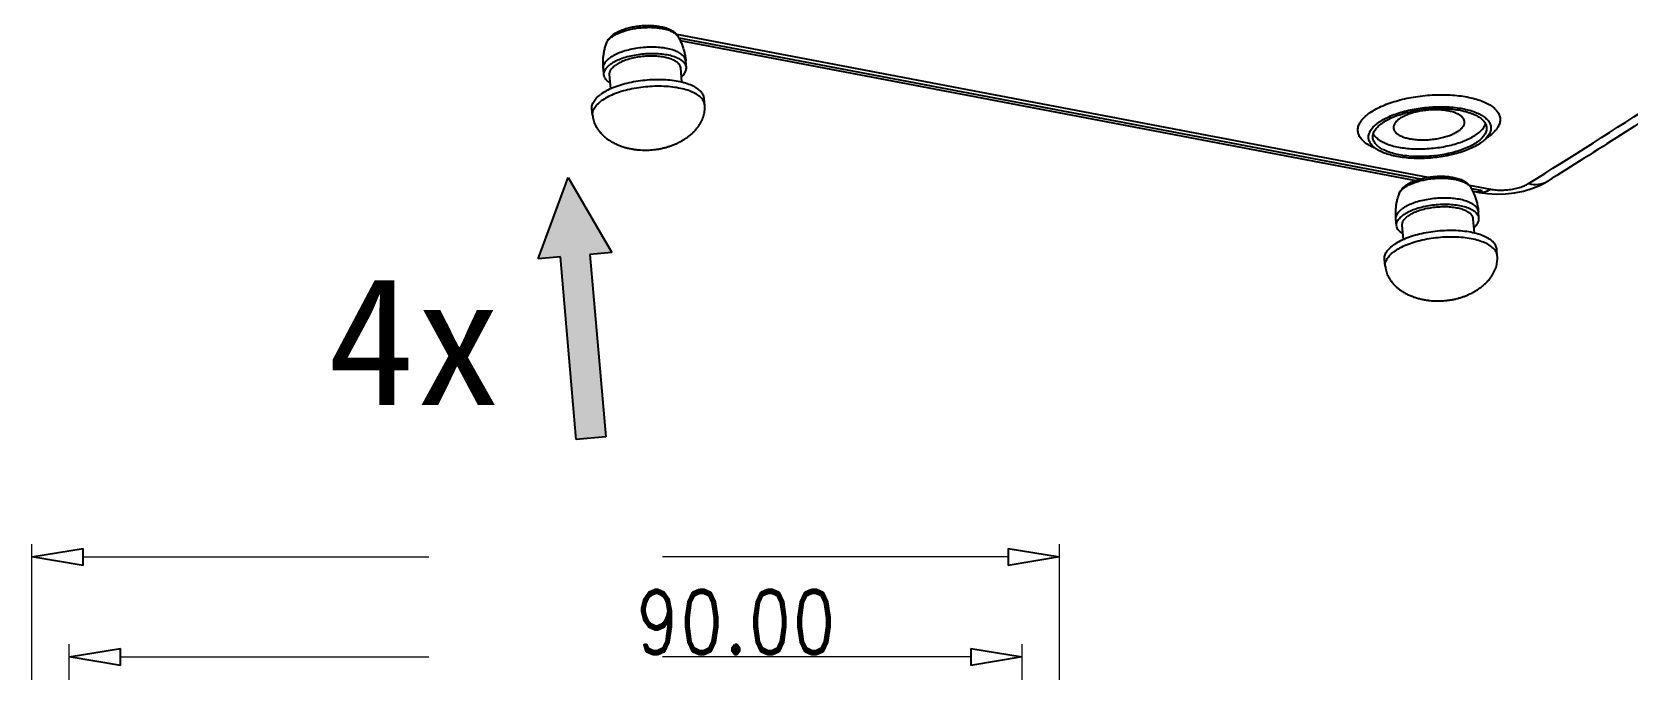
# Model space of a CAD drawing. Header units: millimetres. Extents: x -2947 to 97, y -3022 to 322.
# Drawn here: x -1384.4 to -1272.7, y -2181.3 to -2136.6 of the extents above; entities that cross this region are included whole.
import ezdxf
from ezdxf.enums import TextEntityAlignment as Align

# ---------------------------------------------------------------- set-up
doc = ezdxf.new("R2010")
doc.units = ezdxf.units.MM
doc.layers.get('0').update_dxf_attribs({"linetype": 'CONTINUOUS'})
doc.layers.get('Defpoints').update_dxf_attribs({"linetype": 'CONTINUOUS'})
doc.layers.add('dim', color=3, linetype='CONTINUOUS', lineweight=9)
doc.layers.add('text', color=212, linetype='CONTINUOUS', lineweight=20)
doc.styles.add('LongTou', font='romand.shx', dxfattribs={"width": 0.800000011920929, "bigfont": 'whgdtxt.shx'})
doc.styles.add('zeng', font='SIMHEI.TTF')

msp = doc.modelspace()

# ---------------------------------------------------------------- hatches: boundary and pattern name
msp.add_hatch(color=14).paths.add_polyline_path([(-1344.234188907384, -2165.009345584812), (-1346.294612270033, -2165.189609271108), (-1347.413357058502, -2152.402297825472), (-1348.958154057683, -2152.537450050349), (-1346.861332592581, -2146.846461099751), (-1343.808136696672, -2152.086881914299), (-1345.352933695852, -2152.222034139177), (-1344.234188907384, -2165.009345584812)], is_closed=False)

# ---------------------------------------------------------------- linework, layer by layer
at = {"color": 7}
for p, q in [((-1339.278845185183, -2136.811053971963), (-1286.633177302483, -2146.823538316563)), ((-1339.118527554583, -2137.049946558963), (-1287.143409912483, -2146.934901439863)), ((-1339.019598898883, -2137.240101797663), (-1287.480804053083, -2147.042074063963)), ((-1338.584896699283, -2139.132643923863), (-1338.625566506283, -2138.679237157963)), ((-1344.361703793483, -2139.650813583463), (-1344.402373600483, -2139.197406817563)), ((-1343.872412355283, -2140.628374198963), (-1343.963303304183, -2139.615077744863)), ((-1338.892949253283, -2140.175622436063), (-1338.983297188483, -2139.168379762463)), ((-1345.153515334183, -2142.477144796463), (-1345.202874943583, -2142.024546230163)), ((-1337.302737775183, -2141.772943553563), (-1337.334712665083, -2141.318785607963)), ((-1348.958154057682, -2152.537450050349), (-1346.861332592581, -2146.846461099751)), ((-1346.861332592581, -2146.846461099751), (-1343.808136696672, -2152.086881914299)), ((-1283.750190332483, -2147.371842917163), (-1282.238135759283, -2147.659414969163)), ((-1283.589872701783, -2147.610735504063), (-1282.840110691583, -2147.753329960463)), ((-1283.490944046183, -2147.800890742763), (-1283.378231043183, -2147.822327210863)), ((-1283.361651861783, -2147.825480343863), (-1283.042666374883, -2147.886147010763)), ((-1283.042883721483, -2147.886087611363), (-1282.465255871683, -2147.968535852663)), ((-1282.465255871683, -2147.968535852663), (-1281.823701149283, -2148.001989087163)), ((-1281.823701149283, -2148.001989087163), (-1281.188798926083, -2147.980877573463)), ((-1281.188798926083, -2147.980877573463), (-1280.562511959583, -2147.908909783163)), ((-1280.562511959583, -2147.908909783163), (-1279.946886499783, -2147.786286169863)), ((-1279.946886499783, -2147.786286169863), (-1279.343282206183, -2147.609465965363)), ((-1279.343282206183, -2147.609465965363), (-1278.752203803383, -2147.369596842863)), ((-1278.752203803383, -2147.369596842863), (-1278.237687830183, -2147.090008204263)), ((-1278.238028487483, -2147.090258996763), (-1278.237670480983, -2147.090036056163)), ((-1288.833048940783, -2150.211602528663), (-1288.873718747783, -2149.758195762763)), ((-1288.343757502583, -2151.189163144063), (-1288.434648451483, -2150.175866690063)), ((-1283.364294400583, -2150.736411381163), (-1283.454642335783, -2149.729168707663)), ((-1283.056241846583, -2149.693432869063), (-1283.096911653483, -2149.240026103163)), ((-1347.413357058502, -2152.402297825472), (-1348.958154057682, -2152.537450050349)), ((-1346.294612270033, -2165.189609271108), (-1347.413357058502, -2152.402297825472)), ((-1343.808136696672, -2152.086881914299), (-1345.352933695852, -2152.222034139177)), ((-1345.352933695852, -2152.222034139177), (-1344.234188907384, -2165.009345584812)), ((-1281.774082922383, -2152.333732498763), (-1281.806057812383, -2151.879574553063)), ((-1289.624860481483, -2153.037933741563), (-1289.674220090883, -2152.585335175363)), ((-1344.234188907384, -2165.009345584812), (-1346.294612270033, -2165.189609271108))]:
    msp.add_line(p, q, dxfattribs=at)
at = {"color": 0, "linetype": 'ByBlock', "lineweight": -2}
for p, q in [((-1384.43713886335, -2173.412697207475), (-1380.83713886335, -2172.812697207475)), ((-1380.83713886335, -2174.012697207475), (-1384.43713886335, -2173.412697207475)), ((-1380.83713886335, -2174.012697207475), (-1380.83713886335, -2172.812697207475)), ((-1316.03713886335, -2172.812697207475), (-1312.43713886335, -2173.412697207475)), ((-1316.03713886335, -2172.812697207475), (-1316.03713886335, -2174.012697207475)), ((-1312.43713886335, -2173.412697207475), (-1316.03713886335, -2174.012697207475)), ((-1381.837138863291, -2180.412697207475), (-1378.237138863291, -2179.812697207475)), ((-1378.237138863291, -2181.012697207475), (-1381.837138863291, -2180.412697207475)), ((-1378.237138863291, -2181.012697207475), (-1378.237138863291, -2179.812697207475)), ((-1318.65236028727, -2179.812697207475), (-1315.05236028727, -2180.412697207475)), ((-1318.65236028727, -2179.812697207475), (-1318.65236028727, -2181.012697207475)), ((-1315.05236028727, -2180.412697207475), (-1318.65236028727, -2181.012697207475))]:
    msp.add_line(p, q, dxfattribs=at)
at = {"color": 7}
for centre, radius, start, end in [((-1343.648495614083, -2137.626648335563), 0.5696208322999999, 157.7185421804178, 160.7900219924999), ((-1339.281788475983, -2141.937470650463), 1.9859596021, 4.752757291510652, 5.125383281003329), ((-1343.176893701183, -2142.286854490163), 1.9858419218, 185.1258569159087, 185.498489989903), ((-1284.607423547583, -2140.849961321363), 3.83725102, 302.4130767223049, 306.0732643728977), ((-1288.119840761283, -2148.187437280763), 0.5696208325, 157.718542181096, 160.7900219922948), ((-1283.753133635683, -2152.498259596763), 1.9859596146, 4.752757293215087, 5.125383280402155), ((-1287.648238848783, -2152.847643435363), 1.9858419216, 185.1258569159125, 185.4984899899045)]:
    msp.add_arc(centre, radius, start, end, dxfattribs=at)
for centre, major_axis, ratio, start_param, end_param in [((-1282.811340981683, -2144.876367636863), (-0.5692617308999999, -2.945504872399999), 0.5201961893, 0.001536458, 0.3381167014000001), ((-1282.820103567683, -2144.874701113163), (-0.5350058779, -2.951994407600001), 0.5045504219, 6.2725802387, 6.6153918019)]:
    msp.add_ellipse(centre, major_axis=major_axis, ratio=ratio, start_param=start_param, end_param=end_param, dxfattribs=at)
for points, start_tangent, end_tangent in [([(-1279.579482452483, -2147.263882759563), (-1261.572592332183, -2135.582906512963), (-1245.602886425783, -2124.332358827663), (-1230.639679426883, -2112.866913392163), (-1229.547650716683, -2111.989801976963)], (0.8489389444529971, 0.5284909352023278), (0.7786200430768321, 0.6274956800799766)), ([(-1228.812201222283, -2112.330960945963), (-1230.851646552483, -2113.955404564563), (-1239.627164254283, -2120.726776994363), (-1248.759332779683, -2127.429807861463), (-1258.242472240883, -2134.060614297563), (-1268.070728662283, -2140.615367051863), (-1278.238028487483, -2147.090258996763)], (-0.7803136780764826, -0.6253883304049985), (-0.8489389444516389, -0.5284909352045097)), ([(-1343.814838768183, -2136.996585548763), (-1343.697251471183, -2136.917221615263), (-1343.566394798783, -2136.841040948963), (-1343.423117550183, -2136.768537714363), (-1343.268348977983, -2136.700182140263), (-1343.103092739683, -2136.636417504263), (-1342.928420633883, -2136.577657364263), (-1342.745465453283, -2136.524282794063), (-1342.555413742083, -2136.476639951363), (-1342.359498055083, -2136.435037817263), (-1342.158988981883, -2136.399746197763), (-1341.955186900783, -2136.370993972763), (-1341.749413546483, -2136.348967611263), (-1341.543003438583, -2136.333809962763), (-1341.337295225483, -2136.325619330563), (-1341.133623004583, -2136.324448833863), (-1340.933307667883, -2136.330306063963), (-1340.737648338083, -2136.343153034263), (-1340.547913940383, -2136.362906427463), (-1340.365334975983, -2136.389438135063), (-1340.191095538983, -2136.422576088763), (-1340.026325639683, -2136.462105376163), (-1339.872093873783, -2136.507769634863), (-1339.729400493983, -2136.559272714263), (-1339.599170921183, -2136.616280597263), (-1339.482249744683, -2136.678423565863), (-1339.379395242983, -2136.745298598963), (-1339.291274467283, -2136.816471986263), (-1339.218458914383, -2136.891482141063), (-1339.161420821383, -2136.969842593563), (-1339.150987413483, -2136.987557634163)], (0.807752591867948, 0.5895216283823792), (0.4915861572089152, -0.8708289441908622)), ([(-1343.704375368683, -2136.836904315563), (-1343.563428233283, -2136.742541120263), (-1343.411180774483, -2136.656071410963), (-1343.249879567983, -2136.577665754563), (-1343.081284377583, -2136.507163343963), (-1342.906751183783, -2136.444280230663), (-1342.726947945383, -2136.388608500163), (-1342.542289669183, -2136.339835681863), (-1342.353831083083, -2136.297928507063), (-1342.162329456183, -2136.262822041863), (-1341.968426061583, -2136.234486978863), (-1341.773141087083, -2136.212985487663), (-1341.577222725283, -2136.198361042363), (-1341.381624589283, -2136.190695039963), (-1341.187114668083, -2136.190075940563), (-1340.994412931583, -2136.196628427063), (-1340.804629327283, -2136.210488624863), (-1340.618152088083, -2136.231884136063), (-1340.435653357983, -2136.261123708163), (-1340.258373452983, -2136.298497631663), (-1340.086528433083, -2136.344629625763), (-1339.921204743483, -2136.400159503663), (-1339.765375436383, -2136.465062731263), (-1339.621139789883, -2136.539309381563), (-1339.491761265483, -2136.621658763863), (-1339.381799616083, -2136.708214618063), (-1339.288247858483, -2136.799569817463), (-1339.212435605583, -2136.892164721163), (-1339.150985950983, -2136.987556808563)], (0.8077525918734703, 0.5895216283748129), (0.4916448417959914, -0.8707958139170139)), ([(-1344.402373600483, -2139.197406817563), (-1344.418545226083, -2138.898252551063), (-1344.413459049583, -2138.598436704663), (-1344.387090782683, -2138.299743350563), (-1344.339588619783, -2138.003989180463), (-1344.271283184383, -2137.713007142463), (-1344.186400869983, -2137.439224865263)], (-0.08933959648098783, 0.9960012231421276), (0.3288257415082089, 0.9443906139524982)), ([(-1344.186400869983, -2137.439224865263), (-1344.145147075383, -2137.339080332663), (-1344.089822333483, -2137.237880816963), (-1344.018765277083, -2137.135713485263), (-1343.930588730283, -2137.033432507663), (-1343.825130299583, -2136.932921533263), (-1343.704375368683, -2136.836904315563)], (0.3288257415886026, 0.9443906139245061), (0.8077525918848351, 0.589521628359241)), ([(-1344.175584265983, -2137.410672768363), (-1344.138634669083, -2137.335342247863), (-1344.080818974783, -2137.248547570763), (-1344.007246437983, -2137.162787448263), (-1343.918394221083, -2137.078618100563), (-1343.814838768183, -2136.996585548763)], (0.3789465487038308, 0.9254185610984119), (0.8077525918944843, 0.5895216283460197)), ([(-1338.625789364083, -2138.679258072863), (-1338.666904969783, -2138.519334558063), (-1338.806994892783, -2138.315451204863), (-1339.039267608183, -2138.132778969063), (-1339.355813347283, -2137.977538534663), (-1339.745852524583, -2137.855016428463), (-1340.196102823683, -2137.769384993763), (-1340.691231510683, -2137.723560306463), (-1341.214377571983, -2137.719102871263), (-1341.747725895983, -2137.756164480663), (-1342.273113945083, -2137.833483046263), (-1342.772650259383, -2137.948425576863), (-1343.229323728983, -2138.097077842463), (-1343.627582886383, -2138.274377668463), (-1343.953865493883, -2138.474287322063)], (-0.093438053361469, 0.9956250951959875), (-0.8077525918738794, -0.5895216283742524)), ([(-1339.150985950983, -2136.987556808563), (-1339.019315870883, -2137.240645818663), (-1338.900761134783, -2137.513431513663), (-1338.801387867783, -2137.795327639363), (-1338.721994705083, -2138.084715557763), (-1338.663225297783, -2138.379922681163), (-1338.625566506283, -2138.679237157963)], (0.4916448417692579, -0.8707958139321075), (0.08933959647275184, -0.9960012231428663)), ([(-1344.402150742683, -2139.197385902663), (-1344.404171673083, -2139.139157949863), (-1344.348885859583, -2138.914167254463), (-1344.197060388383, -2138.689999119563), (-1343.953865493883, -2138.474287322063)], (-0.0934380534172289, 0.9956250951907545), (0.8077525918629604, 0.5895216283892134)), ([(-1344.361491763983, -2139.650677145063), (-1344.363501866083, -2139.592564715763), (-1344.308216052583, -2139.367574020363), (-1344.156390581383, -2139.143405885363), (-1343.913195686883, -2138.927694087863)], (-0.09320906554114897, 0.9956465588254427), (0.8077525918756063, 0.5895216283718863)), ([(-1343.963120520183, -2139.614960125563), (-1343.964853366883, -2139.564863203763), (-1343.917193182783, -2139.370905707763), (-1343.786309155883, -2139.177657315563), (-1343.576658384683, -2138.991698869363)], (-0.09320906555420544, 0.9956465588242205), (0.8077525918726395, 0.5895216283759513)), ([(-1338.585108728683, -2139.132780362363), (-1338.626235162783, -2138.972741323963), (-1338.766325085783, -2138.768857970763), (-1338.998597801183, -2138.586185734963), (-1339.315143540283, -2138.430945300563), (-1339.705182717583, -2138.308423194363), (-1340.155433016683, -2138.222791759663), (-1340.650561703683, -2138.176967072363), (-1341.173707764983, -2138.172509637063), (-1341.707056088983, -2138.209571246563), (-1342.232444138083, -2138.286889812163), (-1342.731980452383, -2138.401832342763), (-1343.188653921983, -2138.550484608363), (-1343.586913079383, -2138.727784434363), (-1343.913195686883, -2138.927694087863)], (-0.09320906549367747, 0.9956465588298868), (-0.8077525918697482, -0.5895216283799127)), ([(-1338.983479972583, -2139.168497381863), (-1339.018933795083, -2139.030532693563), (-1339.139700969983, -2138.854771182163), (-1339.339936069483, -2138.697295116863), (-1339.612820327283, -2138.563467156163), (-1339.949060997383, -2138.457844650863), (-1340.337207806983, -2138.384024448463), (-1340.764042881983, -2138.344520407663), (-1341.215030865883, -2138.340677791063), (-1341.674813903783, -2138.372627454463), (-1342.127734635783, -2138.439281390263), (-1342.558369389483, -2138.538369778763), (-1342.952053414983, -2138.666518283563), (-1343.295380274883, -2138.819362961163), (-1343.576658384683, -2138.991698869363)], (-0.0932090654834353, 0.9956465588308456), (-0.8077525918646835, -0.5895216283868524)), ([(-1337.334991585983, -2141.318747425163), (-1337.350998190083, -2141.211387396563), (-1337.466270128083, -2140.953508254163), (-1337.685296570583, -2140.714866611363), (-1338.002103047183, -2140.501971990063), (-1338.408047902983, -2140.320631600663), (-1338.892058020683, -2140.175791936263), (-1339.440930865883, -2140.071403845263), (-1340.039694618183, -2140.010314762663), (-1340.672016563383, -2139.994191039463), (-1341.320648607083, -2140.023472488763), (-1341.967897757883, -2140.097360388963), (-1342.596108746383, -2140.213839270663), (-1343.188145614383, -2140.369731893763), (-1343.727859139383, -2140.560785913863), (-1344.200527343483, -2140.781789875163), (-1344.593257069983, -2141.026715365963)], (-0.0688189762945157, 0.9976291638187883), (-0.8077525918675695, -0.5895216283828981)), ([(-1343.911161196583, -2140.219278710663), (-1343.948002691483, -2140.197271772363), (-1344.180275406883, -2140.014599536663), (-1344.320365329883, -2139.810716183363), (-1344.361491763983, -2139.650677145063)], (-0.865055320281601, 0.5016764822597296), (-0.09320906547450497, 0.9956465588316817)), ([(-1338.924581703483, -2139.770147163163), (-1338.790209911283, -2139.640051621963), (-1338.638384440083, -2139.415883486963), (-1338.583098626583, -2139.190892791563), (-1338.585108728683, -2139.132780362363)], (0.7610374417050025, 0.6487079561120742), (-0.09320906552176855, 0.995646558827257)), ([(-1345.202642365883, -2142.024624444563), (-1345.197277348183, -2141.836055398363), (-1345.098523244483, -2141.561136941263), (-1344.895335675983, -2141.288881457163), (-1344.593257069983, -2141.026715365963)], (-0.1060721987769478, 0.9943584306710653), (0.8077525918676205, 0.5895216283828281)), ([(-1337.304020603883, -2141.760075846263), (-1337.318987317283, -2141.665782638763), (-1337.434004561683, -2141.408473280763), (-1337.652547064783, -2141.170358917163), (-1337.968653556883, -2140.957934686963), (-1338.373701476783, -2140.776994969563), (-1338.856642173183, -2140.632475328563), (-1339.404302282783, -2140.528317883263), (-1340.001743065483, -2140.467363777163), (-1340.632667894183, -2140.451275679363), (-1341.279866784083, -2140.480492431163), (-1341.925685836683, -2140.554217075963), (-1342.552508791883, -2140.670438597363), (-1343.143237553283, -2140.825986775463), (-1343.681758580183, -2141.016618661263), (-1344.153382422983, -2141.237134313963), (-1344.545244412483, -2141.481518641363)], (-0.08730551575192366, 0.9961815833066231), (-0.8077525918686614, -0.589521628381402)), ([(-1290.761408775183, -2142.351356441963), (-1290.376689145783, -2142.103687211263), (-1289.926574094083, -2141.873944914163), (-1289.418765213383, -2141.666060505063), (-1288.861951254383, -2141.483590943963), (-1288.265659458483, -2141.329658335663), (-1287.640092543483, -2141.206896509563), (-1286.995954132883, -2141.117405954763), (-1286.344265613283, -2141.062717879363), (-1285.696177556083, -2141.043768011463), (-1285.062778927483, -2141.060880588563), (-1284.454907353783, -2141.113762809863), (-1283.882963686083, -2141.201509845763), (-1283.356734039083, -2141.322620320163), (-1282.885222347983, -2141.475021999263), (-1282.476496308483, -2141.656107248063), (-1282.137549336583, -2141.862777647863), (-1281.874180908783, -2142.091497010763), (-1281.690897331983, -2142.338351885063), (-1281.590834638883, -2142.599118515263), (-1281.575704930083, -2142.869335112263), (-1281.645767079083, -2143.144378195063), (-1281.799822302883, -2143.419541700163), (-1282.035234674183, -2143.690117503863), (-1282.347976221783, -2143.951475979163)], (0.8077525918690895, 0.5895216283808152), (-0.8077525918690895, -0.5895216283808152)), ([(-1345.154542881383, -2142.464255133063), (-1345.147930106683, -2142.289070435463), (-1345.049394200283, -2142.014759411163), (-1344.846655575183, -2141.743105476063), (-1344.545244412483, -2141.481518641363)], (-0.0872943674297357, 0.9961825602845304), (0.8077525918642277, 0.5895216283874769)), ([(-1338.503279998983, -2144.013844938163), (-1338.303464939983, -2143.857621037663), (-1338.118902008583, -2143.691714239963), (-1337.954677672283, -2143.521422786763), (-1337.810238651483, -2143.347839966363), (-1337.684974392983, -2143.171900740863), (-1337.578261755383, -2142.994410852563), (-1337.489463816483, -2142.816009550463), (-1337.417988296683, -2142.637228993063), (-1337.363339236783, -2142.458647165363), (-1337.325041387883, -2142.280743974263), (-1337.302659998383, -2142.103884285863), (-1337.295832137083, -2141.928416495563), (-1337.302657563583, -2141.772921652063)], (0.8077488869397811, 0.589526704778965), (-0.08285662368964294, 0.9965614782394275)), ([(-1290.316141521883, -2144.791800840363), (-1290.632888688483, -2144.646725172963), (-1290.971835660383, -2144.440054773163), (-1291.235204088183, -2144.211335410363), (-1291.418487665083, -2143.964480536063), (-1291.518550358083, -2143.703713905763), (-1291.533680066883, -2143.433497308863), (-1291.463617917883, -2143.158454226063), (-1291.309562694083, -2142.883290720863), (-1291.074150322783, -2142.612714917163), (-1290.761408775183, -2142.351356441963)], (-0.926983434641822, 0.3751022685877161), (0.8077525918726698, 0.5895216283759095)), ([(-1290.123664728083, -2143.007452928663), (-1289.777100257883, -2142.785520970963), (-1289.369599306283, -2142.580540281563), (-1288.908752844983, -2142.396329262663), (-1288.403145571683, -2142.236319417263), (-1287.862195993083, -2142.103491425763), (-1287.295980976483, -2142.000319622563), (-1286.715048036183, -2141.928725902963), (-1286.130218853783, -2141.890043922663), (-1285.552387690383, -2141.884994253663), (-1284.992318447283, -2141.913670961763), (-1284.460444154783, -2141.975539854063), (-1283.966672624483, -2142.069448430363), (-1283.520201885983, -2142.193647351363), (-1283.129348844183, -2142.345823026263), (-1282.801394351783, -2142.523140710163), (-1282.542447580483, -2142.722297310063), (-1282.357332218683, -2142.939582915463), (-1282.249496615383, -2143.170949906463), (-1282.220949543683, -2143.412088353863), (-1282.266388531883, -2143.642125111063)], (0.8077525918659372, 0.5895216283851347), (-0.3266482761230754, -0.945145969523133)), ([(-1289.871261751483, -2143.055456514763), (-1289.515112901983, -2142.830110549263), (-1289.091742956983, -2142.624096050763), (-1288.610609301583, -2142.442015042863), (-1288.082459666583, -2142.287934914263), (-1287.519092042083, -2142.165297560463), (-1286.933091129883, -2142.076842497263), (-1286.337547221883, -2142.024545664663), (-1285.745763785083, -2142.009575287463), (-1285.170960283483, -2142.032265779063), (-1284.625976877483, -2142.092110271563), (-1284.122987595883, -2142.187771937763), (-1283.673228387883, -2142.317113854163), (-1283.286746131083, -2142.477246736063), (-1282.972174200583, -2142.664593479463), (-1282.736539613283, -2142.874969067763), (-1282.585106056683, -2143.103674057863), (-1282.521883823083, -2143.338171448163)], (0.8077525918708125, 0.5895216283784545), (0.08980944785338699, -0.9959589665625135)), ([(-1284.064735447283, -2142.928009731763), (-1284.067838622283, -2142.901984082863), (-1284.122794915183, -2142.744884047763), (-1284.237632597683, -2142.597794183763), (-1284.409523984783, -2142.464336331363), (-1284.634236540083, -2142.347796665863), (-1284.906237094683, -2142.251044780563), (-1285.218828092283, -2142.176463028163), (-1285.564312504983, -2142.125887858663), (-1285.934183360083, -2142.100564600863), (-1286.319333209483, -2142.101116797163), (-1286.710278385683, -2142.127530850763), (-1287.097392520983, -2142.179156360063), (-1287.471143580683, -2142.254722133563), (-1287.822328573083, -2142.352367491263), (-1288.142300158383, -2142.469688080263), (-1288.423179574083, -2142.603795078463), (-1288.658050636883, -2142.751386326263)], (-0.08732615605933827, 0.9961797741712588), (-0.8077525918706949, -0.5895216283786158)), ([(-1345.153598216283, -2142.477136908263), (-1345.132166902883, -2142.634055826363), (-1345.093372781083, -2142.807740439163), (-1345.038712587383, -2142.979684206263), (-1344.967925107583, -2143.149550786963), (-1344.880645616383, -2143.316981973663), (-1344.776434291683, -2143.481524243263), (-1344.654793450083, -2143.642619424463), (-1344.515035319983, -2143.799751392963), (-1344.356450335783, -2143.952192009263), (-1344.178950126083, -2144.098549088763), (-1343.982803957883, -2144.237301247863), (-1343.765565464283, -2144.368608623563), (-1343.525010859883, -2144.491652560863), (-1343.269804136483, -2144.600723816763), (-1343.012391773483, -2144.691521763663), (-1342.759777439683, -2144.764072535563), (-1342.512026298983, -2144.820810023063), (-1342.268107043383, -2144.863773589263), (-1342.027284504583, -2144.894377595563), (-1341.788564273483, -2144.913647096763), (-1341.550951611883, -2144.922236181063), (-1341.313430744683, -2144.920477961963), (-1341.076307257183, -2144.908503304163), (-1340.841041852483, -2144.886515601263), (-1340.607268359583, -2144.854571077163), (-1340.374627027183, -2144.812553887363), (-1340.142721686483, -2144.760157082563), (-1339.911402849883, -2144.696936767963), (-1339.680529244883, -2144.622255126063), (-1339.448538886783, -2144.534653109763), (-1339.214330470683, -2144.432210831563), (-1338.977591095683, -2144.312644741663), (-1338.738218677383, -2144.172907314063), (-1338.503293430783, -2144.013854742063)], (0.0958190534523524, -0.9953987688336243), (0.8077509619011276, 0.5895238617289408)), ([(-1290.687191986883, -2144.397453082363), (-1290.762280844883, -2144.220058752763), (-1290.790827916483, -2143.978920305363), (-1290.739554678483, -2143.732502354563), (-1290.609416254283, -2143.485395200563), (-1290.402836876583, -2143.242201982063), (-1290.123664728083, -2143.007452928663)], (-0.4900662556941658, 0.8716851868822254), (0.807752591861736, 0.589521628390891)), ([(-1290.489893637083, -2144.052837211063), (-1290.490521154183, -2144.045409100863), (-1290.465360800883, -2143.795667306063), (-1290.351752384283, -2143.543688035863), (-1290.152233728883, -2143.295100090763), (-1289.871261751483, -2143.055456514763)], (-0.08980944782228326, 0.9959589665653181), (0.8077525918832783, 0.5895216283613742)), ([(-1288.658050636883, -2142.751386326263), (-1288.841130041583, -2142.908827637463), (-1288.967909765783, -2143.072242284463), (-1289.035268071783, -2143.237606456263), (-1289.044649549683, -2143.374822689363)], (-0.8077525918579603, -0.5895216283960643), (0.08732615603431547, -0.9961797741734523)), ([(-1289.044649549683, -2143.374822689363), (-1289.041546374683, -2143.400848338163), (-1288.986590081783, -2143.557948373363), (-1288.871752399283, -2143.705038237363), (-1288.699861012183, -2143.838496089763), (-1288.475148456883, -2143.955035755263), (-1288.203147902283, -2144.051787640463), (-1287.890556904683, -2144.126369392963), (-1287.545072491983, -2144.176944562363), (-1287.175201636883, -2144.202267820263), (-1286.790051787483, -2144.201715623963), (-1286.399106611283, -2144.175301570263), (-1286.011992475983, -2144.123676061063), (-1285.638241416283, -2144.048110287463), (-1285.287056423883, -2143.950464929863), (-1284.967084838583, -2143.833144340763), (-1284.686205422883, -2143.699037342663), (-1284.451334360083, -2143.551446094863)], (0.08732615606106199, -0.9961797741711076), (0.8077525918706949, 0.5895216283786158)), ([(-1284.451334360083, -2143.551446094863), (-1284.268254955383, -2143.394004783663), (-1284.141475231183, -2143.230590136663), (-1284.074116925183, -2143.065225964763), (-1284.064735447283, -2142.928009731763)], (0.8077525918579603, 0.5895216283960643), (-0.08732615603431547, 0.9961797741734523)), ([(-1283.189319477083, -2143.791464025363), (-1282.919392798883, -2143.562948774363), (-1282.723470339283, -2143.326055907063), (-1282.605540514483, -2143.085607879163), (-1282.602417282083, -2143.075728544963)], (0.8077525918539012, 0.5895216284016261), (0.2954449861219554, 0.9553597543205373)), ([(-1282.521883823083, -2143.338171448163), (-1282.521256305983, -2143.345599558363), (-1282.546416659283, -2143.595341353163), (-1282.660025075883, -2143.847320623363), (-1282.859543731383, -2144.095908568463), (-1283.140515708683, -2144.335552144463)], (0.08980944782228326, -0.9959589665653181), (-0.8077525918832783, -0.5895216283613742)), ([(-1282.888112732083, -2144.383555730563), (-1283.234677202283, -2144.605487688263), (-1283.642178153883, -2144.810468377663), (-1284.103024615183, -2144.994679396563), (-1284.608631888583, -2145.154689241963), (-1285.149581467083, -2145.287517233463), (-1285.715796483683, -2145.390689036663), (-1286.296729423983, -2145.462282756263), (-1286.881558606383, -2145.500964736563), (-1287.459389769783, -2145.506014405563), (-1288.019459012883, -2145.477337697463), (-1288.551333305483, -2145.415468805163), (-1289.045104835683, -2145.321560228863), (-1289.491575574283, -2145.197361307863), (-1289.882428616083, -2145.045185632963), (-1290.210383108383, -2144.867867949063), (-1290.469329879683, -2144.668711349163), (-1290.654445241483, -2144.451425743763), (-1290.687191986883, -2144.397453082363)], (-0.8077525918725577, -0.5895216283760631), (-0.4900662556985705, 0.8716851868797493)), ([(-1283.140515708683, -2144.335552144463), (-1283.496664558283, -2144.560898109963), (-1283.920034503183, -2144.766912608363), (-1284.401168158583, -2144.948993616363), (-1284.929317793583, -2145.103073744963), (-1285.492685418083, -2145.225711098763), (-1286.078686330383, -2145.314166161963), (-1286.674230238283, -2145.366462994563), (-1287.266013675083, -2145.381433371763), (-1287.840817176683, -2145.358742880163), (-1288.385800582683, -2145.298898387663), (-1288.888789864383, -2145.203236721463), (-1289.338549072383, -2145.073894805063), (-1289.725031329083, -2144.913761923163), (-1290.039603259683, -2144.726415179763), (-1290.275237846883, -2144.516039591463), (-1290.426671403583, -2144.287334601363), (-1290.489893637083, -2144.052837211063)], (-0.8077525918708125, -0.5895216283784545), (-0.08980944785338699, 0.9959589665625135)), ([(-1290.461174160483, -2143.772906520863), (-1290.373869475483, -2143.911186752963), (-1290.172231561583, -2144.117672731163), (-1289.896950984483, -2144.304488513163), (-1289.553631662883, -2144.467831068163), (-1289.149262588083, -2144.604375212963), (-1288.692075548383, -2144.711341302363), (-1288.191377553583, -2144.786551815463), (-1287.657361370783, -2144.828475682963), (-1287.100898029583, -2144.836259455763), (-1286.533315518983, -2144.809744678863), (-1285.966168181883, -2144.749471116563), (-1285.411001502883, -2144.656665764763), (-1284.879117074283, -2144.533217872763), (-1284.381342529383, -2144.381640483863), (-1283.927811122483, -2144.205019276263), (-1283.527755445083, -2144.006949748663), (-1283.189319477083, -2143.791464025363)], (0.453190159873503, -0.8914138651568242), (0.8077525918655396, 0.5895216283856791)), ([(-1282.402361205883, -2143.905613458663), (-1282.608940583683, -2144.148806677163), (-1282.888112732083, -2144.383555730563)], (-0.5659980883147752, -0.8244065526328743), (-0.8077525918410089, -0.5895216284192907)), ([(-1282.266388531883, -2143.642125111063), (-1282.272222781683, -2143.658506304663), (-1282.402361205883, -2143.905613458663)], (-0.3266482760308516, -0.9451459695550062), (-0.5659980881955136, -0.8244065527147534)), ([(-1288.286183915483, -2147.557374493963), (-1288.168596618483, -2147.478010560463), (-1288.037739946083, -2147.401829894163), (-1287.894462697483, -2147.329326659463), (-1287.739694125283, -2147.260971085463), (-1287.574437886983, -2147.197206449363), (-1287.399765781183, -2147.138446309463), (-1287.216810600583, -2147.085071739263), (-1287.026758889383, -2147.037428896563), (-1286.830843202383, -2146.995826762363), (-1286.630334129183, -2146.960535142963), (-1286.426532048083, -2146.931782917863), (-1286.220758693783, -2146.909756556463), (-1286.014348585883, -2146.894598907963), (-1285.808640372783, -2146.886408275663), (-1285.604968151883, -2146.885237779063), (-1285.404652815183, -2146.891095009063), (-1285.208993485383, -2146.903941979463), (-1285.019259087683, -2146.923695372663), (-1284.836680123283, -2146.950227080163), (-1284.662440686283, -2146.983365033963), (-1284.497670786983, -2147.022894321363), (-1284.343439021083, -2147.068558579963), (-1284.200745641283, -2147.120061659363), (-1284.070516068483, -2147.177069542463), (-1283.953594891983, -2147.239212510963), (-1283.850740390283, -2147.306087544163), (-1283.762619614583, -2147.377260931463), (-1283.689804061683, -2147.452271086263), (-1283.632765968683, -2147.530631538763), (-1283.622332560783, -2147.548346579263)], (0.807752591867948, 0.5895216283823792), (0.4915861572089152, -0.8708289441908622)), ([(-1288.175720515983, -2147.397693260763), (-1288.034773380583, -2147.303330065363), (-1287.882525921783, -2147.216860356163), (-1287.721224715283, -2147.138454699663), (-1287.552629524883, -2147.067952289063), (-1287.378096331083, -2147.005069175863), (-1287.198293092683, -2146.949397445263), (-1287.013634816483, -2146.900624627063), (-1286.825176230383, -2146.858717452263), (-1286.633674603483, -2146.823610987063), (-1286.439771208883, -2146.795275924063), (-1286.244486234383, -2146.773774432863), (-1286.048567872583, -2146.759149987563), (-1285.852969736583, -2146.751483985163), (-1285.658459815383, -2146.750864885663), (-1285.465758078883, -2146.757417372263), (-1285.275974474583, -2146.771277570063), (-1285.089497235383, -2146.792673081163), (-1284.906998505183, -2146.821912653363), (-1284.729718600283, -2146.859286576863), (-1284.557873580383, -2146.905418570963), (-1284.392549890783, -2146.960948448763), (-1284.236720583683, -2147.025851676463), (-1284.092484937183, -2147.100098326763), (-1283.963106412783, -2147.182447708963), (-1283.853144763383, -2147.269003563163), (-1283.759593005783, -2147.360358762663), (-1283.683780752783, -2147.452953666363), (-1283.622331098283, -2147.548345753663)], (0.8077525918734703, 0.5895216283748129), (0.4916448417959914, -0.8707958139170139)), ([(-1288.873718747783, -2149.758195762763), (-1288.889890373383, -2149.459041496263), (-1288.884804196783, -2149.159225649763), (-1288.858435929983, -2148.860532295763), (-1288.810933767083, -2148.564778125663), (-1288.742628331683, -2148.273796087563), (-1288.657746017283, -2148.000013810463)], (-0.08933959648098783, 0.9960012231421276), (0.3288257415082089, 0.9443906139524982)), ([(-1288.657746017283, -2148.000013810463), (-1288.616492222683, -2147.899869277863), (-1288.561167480783, -2147.798669762063), (-1288.490110424383, -2147.696502430363), (-1288.401933877583, -2147.594221452763), (-1288.296475446783, -2147.493710478363), (-1288.175720515983, -2147.397693260763)], (0.3288257415886026, 0.9443906139245061), (0.8077525918848351, 0.589521628359241)), ([(-1288.646929413283, -2147.971461713563), (-1288.609979816283, -2147.896131193063), (-1288.552164122083, -2147.809336515963), (-1288.478591585283, -2147.723576393463), (-1288.389739368283, -2147.639407045663), (-1288.286183915483, -2147.557374493963)], (0.3789465487038308, 0.9254185610984119), (0.8077525918944843, 0.5895216283460197)), ([(-1283.622331098283, -2147.548345753663), (-1283.490661018183, -2147.801434763863), (-1283.372106282083, -2148.074220458863), (-1283.272733015083, -2148.356116584463), (-1283.193339852383, -2148.645504502863), (-1283.134570444983, -2148.940711626363), (-1283.096911653483, -2149.240026103163)], (0.4916448417692579, -0.8707958139321075), (0.08933959647275184, -0.9960012231428663)), ([(-1282.238135759283, -2147.659414969163), (-1282.745440916483, -2147.887799032263), (-1283.042279429283, -2147.884046305563)], (-0.8077525518878967, -0.5895216831623675), (-0.983475049140635, 0.1810437176977581)), ([(-1282.238135759283, -2147.659414969163), (-1281.860089923983, -2147.709351162163), (-1281.449197642883, -2147.722175219963), (-1281.025513126383, -2147.696976204463), (-1280.608393094983, -2147.634885479963), (-1280.216778434983, -2147.538757512863), (-1279.868223491483, -2147.412967468463), (-1279.579482452483, -2147.263882759563)], (0.9824118656170905, -0.1867268761982263), (0.8489882880273856, 0.5284116641334943)), ([(-1279.579482452483, -2147.263882759563), (-1278.878555229483, -2147.311677824163), (-1278.264108776583, -2147.106125823063), (-1278.238041800783, -2147.090237667663)], (0.9719585163208545, -0.2351523815557975), (0.848309130099883, 0.529501293472622)), ([(-1288.873495889983, -2149.758174847863), (-1288.875516820383, -2149.699946895063), (-1288.820231006883, -2149.474956199663), (-1288.668405535683, -2149.250788064663), (-1288.425210641183, -2149.035076267163)], (-0.0934380534172289, 0.9956250951907545), (0.8077525918629604, 0.5895216283892134)), ([(-1283.097134511283, -2149.240047018063), (-1283.138250117083, -2149.080123503263), (-1283.278340040083, -2148.876240150063), (-1283.510612755483, -2148.693567914263), (-1283.827158494583, -2148.538327479863), (-1284.217197671883, -2148.415805373663), (-1284.667447970983, -2148.330173938963), (-1285.162576657983, -2148.284349251563), (-1285.685722719283, -2148.279891816363), (-1286.219071043283, -2148.316953425863), (-1286.744459092283, -2148.394271991463), (-1287.243995406683, -2148.509214522063), (-1287.700668876183, -2148.657866787663), (-1288.098928033683, -2148.835166613663), (-1288.425210641183, -2149.035076267163)], (-0.093438053361469, 0.9956250951959875), (-0.8077525918738794, -0.5895216283742524)), ([(-1283.056453875983, -2149.693569307463), (-1283.097580310083, -2149.533530269063), (-1283.237670233083, -2149.329646915863), (-1283.469942948483, -2149.146974680163), (-1283.786488687583, -2148.991734245763), (-1284.176527864883, -2148.869212139563), (-1284.626778163983, -2148.783580704863), (-1285.121906850983, -2148.737756017463), (-1285.645052912283, -2148.733298582263), (-1286.178401236283, -2148.770360191763), (-1286.703789285383, -2148.847678757263), (-1287.203325599683, -2148.962621287863), (-1287.659999069283, -2149.111273553563), (-1288.058258226683, -2149.288573379563), (-1288.384540834183, -2149.488483033063)], (-0.09320906549367747, 0.9956465588298868), (-0.8077525918697482, -0.5895216283799127)), ([(-1283.454825119783, -2149.729286326963), (-1283.490278942283, -2149.591321638763), (-1283.611046117283, -2149.415560127363), (-1283.811281216783, -2149.258084062063), (-1284.084165474583, -2149.124256101363), (-1284.420406144683, -2149.018633595963), (-1284.808552954283, -2148.944813393663), (-1285.235388029283, -2148.905309352863), (-1285.686376013183, -2148.901466736263), (-1286.146159051083, -2148.933416399663), (-1286.599079783083, -2149.000070335463), (-1287.029714536783, -2149.099158723863), (-1287.423398562283, -2149.227307228763), (-1287.766725422183, -2149.380151906363), (-1288.048003531983, -2149.552487814563)], (-0.0932090654834353, 0.9956465588308456), (-0.8077525918646835, -0.5895216283868524)), ([(-1288.832836911283, -2150.211466090163), (-1288.834847013383, -2150.153353660963), (-1288.779561199883, -2149.928362965563), (-1288.627735728683, -2149.704194830563), (-1288.384540834183, -2149.488483033063)], (-0.09320906554114897, 0.9956465588254427), (0.8077525918756063, 0.5895216283718863)), ([(-1288.382506343883, -2150.780067655863), (-1288.419347838783, -2150.758060717563), (-1288.651620554183, -2150.575388481763), (-1288.791710477183, -2150.371505128563), (-1288.832836911283, -2150.211466090163)], (-0.865055320281601, 0.5016764822597296), (-0.09320906547450497, 0.9956465588316817)), ([(-1288.434465667483, -2150.175749070663), (-1288.436198514083, -2150.125652148963), (-1288.388538330083, -2149.931694652863), (-1288.257654303183, -2149.738446260663), (-1288.048003531983, -2149.552487814563)], (-0.09320906555420544, 0.9956465588242205), (0.8077525918726395, 0.5895216283759513)), ([(-1283.395926850783, -2150.330936108363), (-1283.261555058583, -2150.200840567063), (-1283.109729587383, -2149.976672432163), (-1283.054443773883, -2149.751681736763), (-1283.056453875983, -2149.693569307463)], (0.7610374417050025, 0.6487079561120742), (-0.09320906552176855, 0.995646558827257)), ([(-1281.806336733283, -2151.879536370363), (-1281.822343337383, -2151.772176341663), (-1281.937615275383, -2151.514297199263), (-1282.156641717883, -2151.275655556463), (-1282.473448194383, -2151.062760935263), (-1282.879393050283, -2150.881420545863), (-1283.363403167983, -2150.736580881463), (-1283.912276013183, -2150.632192790463), (-1284.511039765483, -2150.571103707863), (-1285.143361710683, -2150.554979984663), (-1285.791993754383, -2150.584261433963), (-1286.439242905183, -2150.658149334063), (-1287.067453893683, -2150.774628215863), (-1287.659490761683, -2150.930520838963), (-1288.199204286683, -2151.121574858963), (-1288.671872490683, -2151.342578820363), (-1289.064602217283, -2151.587504311063)], (-0.0688189762945157, 0.9976291638187883), (-0.8077525918735607, -0.589521628374689)), ([(-1281.775365751083, -2152.320864791463), (-1281.790332464483, -2152.226571583863), (-1281.905349708983, -2151.969262225963), (-1282.123892212083, -2151.731147862263), (-1282.439998704083, -2151.518723632163), (-1282.845046624083, -2151.337783914663), (-1283.327987320483, -2151.193264273763), (-1283.875647430083, -2151.089106828463), (-1284.473088212783, -2151.028152722363), (-1285.104013041383, -2151.012064624463), (-1285.751211931383, -2151.041281376363), (-1286.397030983983, -2151.115006021063), (-1287.023853939183, -2151.231227542563), (-1287.614582700483, -2151.386775720563), (-1288.153103727483, -2151.577407606363), (-1288.624727570183, -2151.797923259063), (-1289.016589559783, -2152.042307586463)], (-0.08730551575192366, 0.9961815833066231), (-0.8077525918686614, -0.589521628381402)), ([(-1289.673987513183, -2152.585413389763), (-1289.668622495483, -2152.396844343563), (-1289.569868391783, -2152.121925886363), (-1289.366680823283, -2151.849670402263), (-1289.064602217283, -2151.587504311063)], (-0.1060721987769478, 0.9943584306710653), (0.8077525918676205, 0.5895216283828281)), ([(-1289.625888028683, -2153.025044078263), (-1289.619275253983, -2152.849859380563), (-1289.520739347583, -2152.575548356363), (-1289.318000722483, -2152.303894421263), (-1289.016589559783, -2152.042307586463)], (-0.0872943674297357, 0.9961825602845304), (0.8077525918642277, 0.5895216283874769)), ([(-1282.974625146283, -2154.574633883363), (-1282.774810087283, -2154.418409982863), (-1282.590247155883, -2154.252503185163), (-1282.426022819583, -2154.082211731963), (-1282.281583798783, -2153.908628911563), (-1282.156319540283, -2153.732689685963), (-1282.049606902583, -2153.555199797763), (-1281.960808963783, -2153.376798495663), (-1281.889333443983, -2153.198017938163), (-1281.834684383983, -2153.019436110463), (-1281.796386535183, -2152.841532919463), (-1281.774005145683, -2152.664673231063), (-1281.767177284383, -2152.489205440763), (-1281.774002710883, -2152.333710597263)], (0.8077488869397811, 0.589526704778965), (-0.08285662368964294, 0.9965614782394275)), ([(-1289.624943363583, -2153.037925853463), (-1289.603512050183, -2153.194844771563), (-1289.564717928383, -2153.368529384263), (-1289.510057734683, -2153.540473151363), (-1289.439270254883, -2153.710339732163), (-1289.351990763683, -2153.877770918763), (-1289.247779438983, -2154.042313188463), (-1289.126138597283, -2154.203408369663), (-1288.986380467283, -2154.360540338063), (-1288.827795483083, -2154.512980954363), (-1288.650295273383, -2154.659338033863), (-1288.454149105083, -2154.798090192963), (-1288.236910611583, -2154.929397568763), (-1287.996356007083, -2155.052441505963), (-1287.741149283783, -2155.161512761963), (-1287.483736920783, -2155.252310708863), (-1287.231122586983, -2155.324861480763), (-1286.983371446283, -2155.381598968163), (-1286.739452190683, -2155.424562534463), (-1286.498629651883, -2155.455166540763), (-1286.259909420783, -2155.474436041963), (-1286.022296759183, -2155.483025126163), (-1285.784775891983, -2155.481266907163), (-1285.547652404483, -2155.469292249363), (-1285.312386999783, -2155.447304546463), (-1285.078613506883, -2155.415360022363), (-1284.845972174383, -2155.373342832563), (-1284.614066833783, -2155.320946027763), (-1284.382747997183, -2155.257725713163), (-1284.151874392183, -2155.183044071163), (-1283.919884034083, -2155.095442054963), (-1283.685675617983, -2154.992999776663), (-1283.448936242983, -2154.873433686763), (-1283.209563824583, -2154.733696259263), (-1282.974638578083, -2154.574643687263)], (0.0958190534523524, -0.9953987688336243), (0.8077509619011276, 0.5895238617289408))]:
    msp.add_spline(points, degree=3, dxfattribs=dict(at, start_tangent=start_tangent, end_tangent=end_tangent))
at = {"layer": 'Defpoints', "color": 0}
for p in [(-1384.43713886335, -2173.412697207475), (-1381.837138863291, -2180.412697207475)]:
    msp.add_point(p, dxfattribs=at)
at = {"layer": 'dim', "color": 131, "lineweight": 5}
for p, q in [((-1384.43713886335, -2197.033440653961), (-1384.43713886335, -2172.513147207475)), ((-1312.43713886335, -2197.033440653961), (-1312.43713886335, -2172.513147207475)), ((-1381.837138863291, -2192.651990825114), (-1381.837138863291, -2179.513147207475)), ((-1315.05236028727, -2192.63939560172), (-1315.05236028727, -2179.513147207475))]:
    msp.add_line(p, q, dxfattribs=at)
at = {"layer": 'dim', "lineweight": 5}
for p, q in [((-1380.83713886335, -2173.412697207475), (-1356.622403149064, -2173.412697207475)), ((-1316.03713886335, -2173.412697207475), (-1340.251874577636, -2173.412697207475)), ((-1378.237138863291, -2180.412697207475), (-1356.630013860995, -2180.412697207475)), ((-1318.65236028727, -2180.412697207475), (-1340.259485289566, -2180.412697207475))]:
    msp.add_line(p, q, dxfattribs=at)

# ---------------------------------------------------------------- texts
at = {"layer": 'dim', "color": 122, "style": 'LongTou', "text_generation_flag": 6, "width": 0.800000011920929}
msp.add_text('90.00', height=4.5, rotation=180, dxfattribs=at).set_placement((-1342.143720122405, -2175.712860741524), align=Align.TOP_LEFT)
at = {"layer": 'text', "style": 'zeng', "text_generation_flag": 6}
msp.add_text('4x', height=9, rotation=180, dxfattribs=at).set_placement((-1357.620411117398, -2158.279200628734), align=Align.MIDDLE)

doc.saveas('drawing.dxf')
